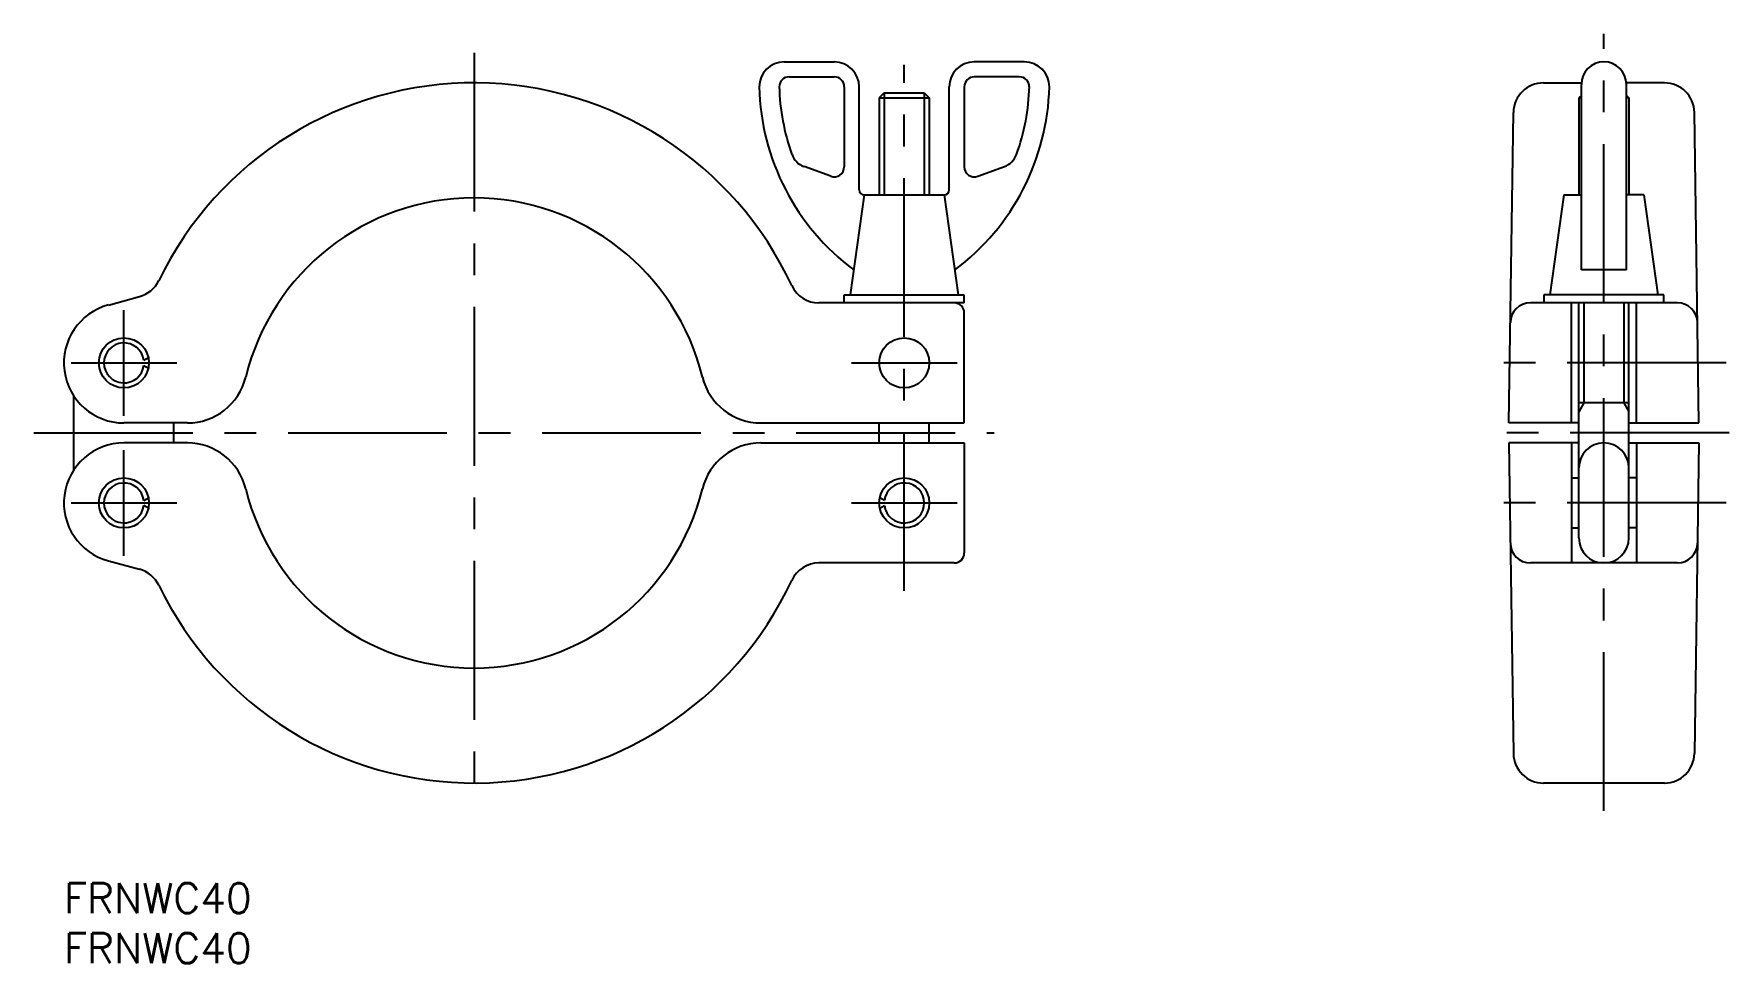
# Model space of a CAD drawing. Extents: x -3 to 166, y -8 to 85.
import ezdxf

# ---------------------------------------------------------------- set-up
doc = ezdxf.new("R2010")
doc.units = 0
doc.header["$LTSCALE"] = 0.5
doc.linetypes.add('CENTER', pattern=[50.8, 31.75, -6.35, 6.35, -6.35])
for name, color, linetype in [('MSM_CENTER', 1, 'CENTER'), ('MSM_CONTINUOUS', 7, 'CONTINUOUS'), ('MSM_NARROW', 5, 'CONTINUOUS'), ('MSM_PART_NUMBER', 7, 'CONTINUOUS')]:
    doc.layers.add(name, color=color, linetype=linetype)
doc.styles.get("Standard").update_dxf_attribs({"font": 'txt.shx', "height": 3, "bigfont": 'bigfont.shx'})

msp = doc.modelspace()

# ---------------------------------------------------------------- linework, layer by layer
at = {"layer": 'MSM_CENTER'}
for p, q in [((153.93, 7.21), (153.93, 84.89)), ((41, 83), (41, 7)), ((84, 29.2), (84, 81.79)), ((6, 46.7), (6, 57.29)), ((0.71, 52), (11.29, 52)), ((78.71, 52), (89.29, 52)), ((166.14, 52), (141.73, 52)), ((-3, 45), (93, 45)), ((166.45, 45), (141.42, 45)), ((6, 32.7), (6, 43.29)), ((0.71, 38), (11.29, 38)), ((78.71, 38), (89.29, 38)), ((166.14, 38), (141.73, 38))]:
    msp.add_line(p, q, dxfattribs=at)
at = {"layer": 'MSM_CONTINUOUS'}
for p, q in [((72, 82.1), (77, 82.1)), ((96, 82.1), (91, 82.1)), ((72.5, 80.6), (77, 80.6)), ((95.5, 80.6), (91, 80.6)), ((147.89, 80), (151.68, 80)), ((151.68, 61.3), (151.68, 79.85)), ((159.98, 80), (156.18, 80)), ((156.18, 61.3), (156.18, 79.85)), ((78, 79.6), (78, 71.6)), ((79.5, 69.3), (79.5, 79.6)), ((82, 79), (81.5, 78.5)), ((81.5, 78.5), (81.5, 68.8)), ((81.5, 78.5), (86.5, 78.5)), ((82, 79), (86, 79)), ((86, 79), (86.5, 78.5)), ((86.5, 78.5), (86.5, 68.8)), ((88.5, 69.3), (88.5, 79.6)), ((90, 79.6), (90, 71.6)), ((151.68, 78.75), (151.43, 78.5)), ((151.43, 78.5), (151.43, 68.8)), ((151.68, 78.5), (151.43, 78.5)), ((156.18, 78.75), (156.43, 78.5)), ((156.43, 78.5), (156.18, 78.5)), ((156.43, 78.5), (156.43, 68.8)), ((144.43, 46), (144.89, 77.04)), ((163.43, 46), (162.98, 77.04)), ((76.66, 70.66), (73.98, 71.64)), ((91.34, 70.66), (94.02, 71.64)), ((80, 68.8), (78.6, 58.8)), ((80, 68.8), (88, 68.8)), ((88, 68.8), (89.4, 58.8)), ((149.93, 68.8), (148.53, 58.8)), ((149.93, 68.8), (151.68, 68.8)), ((157.93, 68.8), (156.18, 68.8)), ((157.93, 68.8), (159.33, 58.8)), ((156.18, 61.3), (151.68, 61.3)), ((4.45, 57.79), (7.56, 58.63)), ((90, 58), (75.47, 58)), ((78, 58.8), (90, 58.8)), ((78, 58), (78, 58.8)), ((90, 58), (90, 58.8)), ((161.29, 58), (146.58, 58)), ((159.93, 58.8), (147.93, 58.8)), ((147.93, 58.8), (147.93, 58)), ((150.68, 46), (150.68, 58)), ((151.43, 34.5), (151.43, 58)), ((156.43, 34.5), (156.43, 58)), ((157.18, 46), (157.18, 58)), ((159.93, 58), (159.93, 58.8)), ((90, 46), (90, 57)), ((8.45, 52.52), (7.98, 52.25)), ((7.98, 51.75), (8.45, 51.48)), ((1, 41.32), (1, 48.68)), ((156.43, 48), (151.43, 48)), ((12.34, 46), (6, 46)), ((11, 44), (11, 46)), ((69.66, 46), (90, 46)), ((81.5, 44), (81.5, 46)), ((86.5, 44), (86.5, 46)), ((151.43, 46), (144.43, 46)), ((156.43, 46), (163.43, 46)), ((12.34, 44), (6, 44)), ((69.66, 44), (90, 44)), ((90, 44), (90, 33)), ((144.43, 44), (144.89, 12.96)), ((151.43, 44), (144.43, 44)), ((150.68, 44), (150.68, 32)), ((156.43, 44), (163.43, 44)), ((157.18, 44), (157.18, 32)), ((163.43, 44), (162.98, 12.96)), ((150.68, 40.5), (151.43, 40.5)), ((157.18, 40.5), (156.43, 40.5)), ((7.98, 38.25), (8.45, 38.52)), ((8.45, 37.48), (7.98, 37.75)), ((82.02, 38.25), (81.55, 38.52)), ((81.55, 37.48), (82.02, 37.75)), ((150.68, 35.5), (151.43, 35.5)), ((157.18, 35.5), (156.43, 35.5)), ((4.45, 32.2), (7.56, 31.37)), ((89, 32), (75.47, 32)), ((161.29, 32), (146.58, 32)), ((159.98, 10), (147.89, 10))]:
    msp.add_line(p, q, dxfattribs=at)
for centre in [(6, 52), (84, 52), (6, 38), (84, 38)]:
    msp.add_circle(centre, 2.5, dxfattribs=at)
for centre, radius, start, end in [((72, 79.6), 2.5, 90, 180), ((77, 79.6), 2.5, 0, 90), ((91, 79.6), 2.5, 90, 180), ((96, 79.6), 2.5, 0, 90), ((153.93, 79.85), 2.25, 0, 180), ((41, 45), 35, 24.9011, 154.2196), ((72.5, 79.6), 1, 90, 180), ((93.05, 80.17), 21.56, 181.392, 199.8972), ((77, 79.6), 1, 0, 90), ((91, 79.6), 1, 90, 180), ((74.95, 80.17), 21.56, 340.1028, 358.608), ((95.5, 79.6), 1, 0, 90), ((147.89, 77), 3, 90, 179.1575), ((159.98, 77), 3, 0.8425, 90), ((93.05, 80.17), 23.56, 181.392, 233.2311), ((74.95, 80.17), 23.56, 306.7689, 358.608), ((74.66, 73.51), 2, 199.8972, 250), ((77, 71.6), 1, 250, 0), ((91, 71.6), 1, 180, 290), ((93.34, 73.51), 2, 290, 340.1028), ((41, 45), 23.5, 13.7265, 166.2735), ((80, 69.3), 0.5, 180, 270), ((88, 69.3), 0.5, 270, 0), ((6.78, 61.53), 3, 285, 334.2196), ((75.47, 61), 3, 204.9011, 270), ((6, 52), 6, 105, 270), ((89, 57), 1, 360, 90), ((146.58, 56), 2, 90, 179.1575), ((161.29, 56), 2, 0.8425, 90), ((6, 52), 2, 7.1808, 352.8192), ((12.34, 52), 6, 270, 346.2735), ((69.66, 52), 6, 193.7265, 270), ((6, 38), 6, 90, 255), ((12.34, 38), 6, 13.7265, 90), ((69.66, 38), 6, 90, 166.2735), ((153.93, 41.5), 2.5, 0, 180), ((6, 38), 2, 7.1808, 352.8192), ((41, 45), 23.5, 193.7265, 346.2735), ((84, 38), 2, 187.1808, 172.8192), ((146.58, 34), 2, 180.8425, 270), ((153.93, 34.5), 2.5, 180, 0), ((161.29, 34), 2, 270, 359.1575), ((89, 33), 1, 270, 360), ((6.78, 28.47), 3, 25.7804, 75), ((75.47, 29), 3, 90, 155.0989), ((41, 45), 35, 205.7804, 335.0989), ((147.89, 13), 3, 180.8425, 270), ((159.98, 13), 3, 270, 359.1575)]:
    msp.add_arc(centre, radius, start, end, dxfattribs=at)
at = {"layer": 'MSM_NARROW'}
for p, q in [((82, 79), (82, 68.8)), ((86, 79), (86, 68.8)), ((151.93, 58), (151.93, 48)), ((155.93, 58), (155.93, 48)), ((151.93, 48), (151.43, 47.11)), ((155.93, 48), (156.43, 47.11))]:
    msp.add_line(p, q, dxfattribs=at)

# ---------------------------------------------------------------- texts
at = {"layer": 'MSM_PART_NUMBER', "linetype": 'CONTINUOUS'}
for p in [(0, -3), (0, -8)]:
    msp.add_text('FRNWC40', height=3, dxfattribs=at).set_placement(p)

doc.saveas('drawing.dxf')
